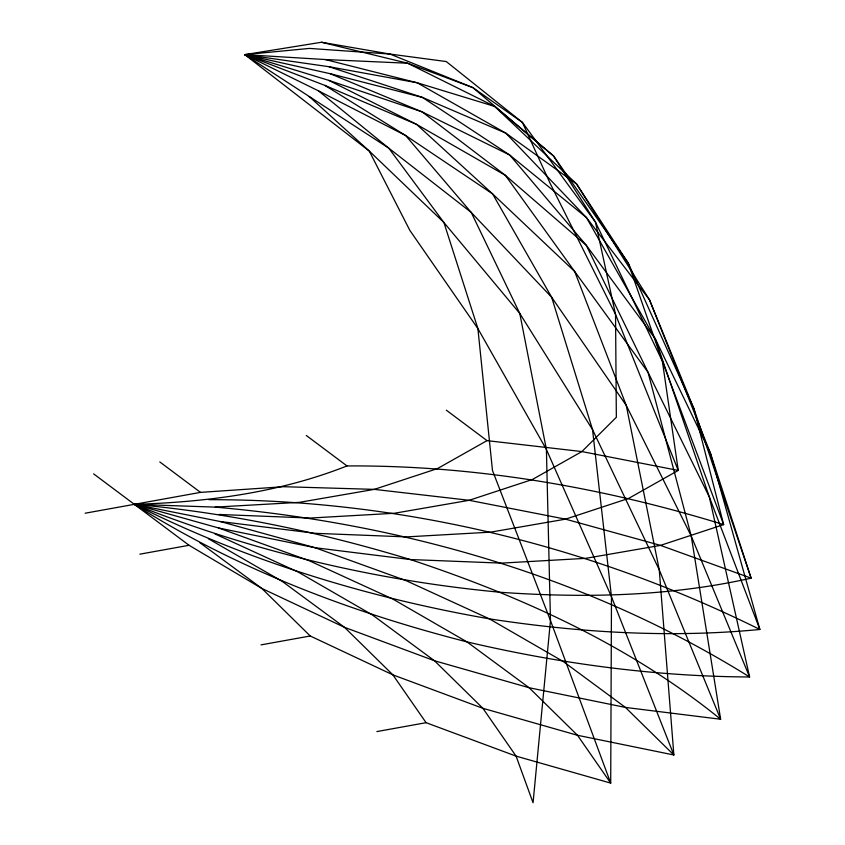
<?xml version="1.0" encoding="UTF-8"?>
<svg xmlns="http://www.w3.org/2000/svg" width="845" height="845" viewBox="0 0 845 845"><rect width="100%" height="100%" fill="white"/><g stroke="black" fill="none" stroke-linecap="round" stroke-linejoin="round"><path stroke-width="1.27" d="M215.211 507.116C402.727 523.583 589.176 576.945 749.599 676.982L691.231 536.047L626.272 405.452L551.658 297.271L471.235 212.433L388.774 148.15L244.775 54.629L321.522 42.25L407.639 63.227L494.631 106.407L576.586 183.978L628.279 263.175L662.364 361.153L678.25 470.433L581.888 451.568L487.016 440.636L437.457 468.595L374.303 489.371L299.457 502.342L215.211 507.116L134.323 504.328C236.357 568.928 350.348 612.065 466.979 641.894C559.665 663.578 654.326 676.496 749.599 676.982L709.356 497.05L655.319 338.887L586.472 217.598L505.828 133.151L417.176 82.768L325.251 59.541L244.775 54.629L369.244 151.033L443.91 222.499L519.791 313.474L592.535 429.619L659.258 569.857L720.637 719.243L625.469 707.434L529.118 687.735L434.499 660.758L344.496 627.317L261.844 588.437L189.058 545.289L93.637 473.876M330.205 73.695L422.225 111.931L509.757 155.058L586.282 245.282L648.041 372.307L691.231 536.047L720.637 719.243C629.462 645.21 521.154 596.232 410.311 559.538C320.371 532.107 228.023 512.83 134.323 504.328L218.781 528.03L315.132 547.729L410.311 559.538L501.402 563.119L585.648 558.355L660.484 545.384L723.647 524.597L662.364 361.153L595.482 222.15L522.421 122.419L446.244 61.548L389.967 54.059L309.439 48.408L244.775 54.629L330.205 73.695L422.489 97.439L509.757 155.058L586.472 217.598L649.509 299.827L693.946 408.822L723.647 524.597C601.724 487.079 474.742 465.172 346.989 465.933C279.336 492.73 206.666 502.183 134.323 504.328C245.979 560.436 366.434 597.362 489.361 618.846C578.814 632.567 669.61 638.186 759.866 629.472L710.444 453.258L649.509 299.827L576.586 183.978L505.828 133.151L422.489 97.439L329.022 66.713L244.775 54.629L318.396 90.816L405.642 135.527L492.572 193.875L574.706 271.53L648.041 372.307L709.356 497.05L759.866 629.472C589.356 544.972 399.389 499.406 208.99 499.68M85.134 513.221L200.487 492.381L283.825 486.709L374.303 489.371L469.165 500.303L565.537 519.157L660.484 545.384L751.12 578.16L710.444 453.258L655.319 338.887L586.282 245.282L505.352 175.316L422.225 111.931L328.747 80.359L244.775 54.629L324.945 85.429L416.627 124.405L505.352 175.316L574.706 271.53L626.272 405.452L659.258 569.857L673.866 754.986L577.505 735.287L482.896 708.311L392.893 674.87L310.242 635.989L261.844 588.437L199.716 542.596M139.858 554.172L189.058 545.289M261.042 644.872L310.242 635.989M376.881 731.569L426.081 722.686L516.084 756.127L610.703 783.104L611.484 596.823L592.535 429.619L551.658 297.271L492.572 193.875L416.627 124.405L328.747 80.359M218.992 514.468L310.083 518.048L394.33 513.274L469.165 500.303L532.329 479.527L581.888 451.568L616.343 417.282L615.54 314.435L595.482 222.15L553.581 156.008L472.841 87.595L389.967 54.059L321.522 42.25M325.251 59.541L407.639 63.227L472.841 87.595L522.421 122.419L550.169 183.428L615.54 314.435L678.25 470.433L628.691 498.381L565.537 519.157L490.691 532.139L406.456 536.902L315.354 533.322L220.186 521.513L134.323 504.328C251.546 551.056 375.307 580.631 500.948 592.324C584.571 598.144 669.039 596.528 751.12 578.16L693.946 408.822L628.279 263.175L553.581 156.008L494.631 106.407L417.176 82.768L329.022 66.713M220.186 521.513L315.132 547.729L405.78 580.504L489.361 618.846L563.34 661.582L625.469 707.434L673.866 754.986L611.484 596.823L546.409 449.487L477.89 328.578L409.825 230.347L369.244 151.033L309.249 96.541M218.781 528.03L309.418 560.805L392.999 599.147L466.979 641.894L529.118 687.735L577.505 735.287L610.703 783.104L550.475 620.557L492.477 470.464L477.89 328.578L443.91 222.499L388.774 148.15L318.396 90.816M214.799 533.829L298.38 572.171L372.36 614.917L434.499 660.758L482.896 708.311L516.084 756.127L533.058 802.75L550.475 620.557L546.409 449.487L519.791 313.474L471.235 212.433L405.642 135.527L324.945 85.429M208.388 538.74L282.367 581.476L344.496 627.317L392.893 674.87L426.081 722.686M446.329 410.184L487.016 440.636M306.291 435.471L346.989 465.933M159.789 461.93L200.487 492.381"/></g></svg>
